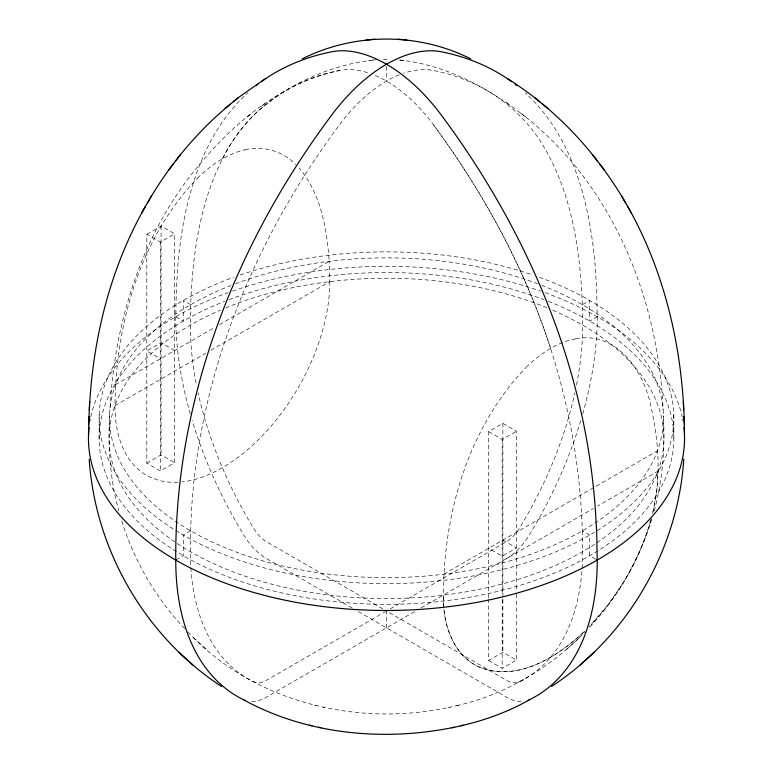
<?xml version="1.0" encoding="UTF-8"?>
<svg xmlns="http://www.w3.org/2000/svg" width="773" height="773" viewBox="0 0 773 773"><rect width="100%" height="100%" fill="white"/><g stroke="black" fill="none" stroke-linecap="round" stroke-linejoin="round"><path stroke-width="0.58" stroke-dasharray="3.87 2.9" d="M99.157 438.436L99.205 414.734M177.945 482.236A151.923 87.716 -60 0 1 157.402 479.946L149.981 477.096A151.923 87.716 -60 0 1 114.945 405.67C115.805 323.964 139.749 238.384 197.299 178.273M190.303 413.99A298.04 172.079 60 0 1 175.751 316.727L176.35 288.638L177.858 265.313A617.163 356.324 60 0 1 179.481 249.505C186.129 194.023 203.135 135.942 244.365 95.997M443.634 606.119C441.335 519.91 466.312 428.426 527.746 365.687M109.631 413.864C107.92 446.408 110.017 479.366 118.81 510.847M373.137 60.033C330.216 65.135 288.329 83.822 256.182 112.703A436.658 252.104 60 0 0 227.175 150.107C200.651 196.96 192.719 251.631 190.67 304.697L190.342 325.153A277.41 160.166 60 0 0 196.545 385.254M399.322 74.826A119.061 68.739 -60 0 0 339.328 125.033C252.124 242.094 194.381 383.823 190.67 530.819L190.342 551.651A277.41 160.166 -60 0 0 253.873 681.863A26.572 15.344 -60 0 0 266.579 680.24L385.563 611.549M110.066 407.989C114.336 326.621 138.609 244.732 187.878 179.036C225.88 129.497 276.502 83.571 339.328 70.565A119.061 68.739 60 0 1 369.475 73.28M652.518 513.639C661.427 478.226 658.818 440.726 650.711 405.439C643.638 370.789 616.033 330.525 575.701 338.835M652.943 511.871L656.77 491L658.055 471.144L597.558 506.064M651.127 518.963C640.073 558.396 619.163 595.017 591.045 624.758M650.624 520.741C644.46 542.366 635.145 563.044 623.492 582.243M654.19 510.847C662.79 479.985 665.041 447.683 663.427 415.768M651.9 518.693C639.686 559.613 617.675 597.597 588.301 628.594M222.373 158.9C244.741 113.042 289.17 79.687 339.328 70.565M623.019 583.026L608.448 604.331L589.016 626.855M456.785 705.681C505.697 694.656 550.221 667.601 585.122 631.947M245.998 94.451L247.64 92.934M566.532 649.446L579.673 637.503M247.089 117.032L252.336 113.158M261.854 106.036L266.54 102.567M528.635 95.997C569.865 135.951 586.871 194.023 593.509 249.505A617.163 356.324 -60 0 1 595.142 265.313L596.65 288.638L597.249 316.727L589.683 321.133L589.683 300.455L582.33 304.697L582.658 325.153A277.41 160.166 -60 0 1 576.455 385.254M146.802 234.267L161.064 226.035L174.63 233.871L174.63 462.737L160.369 470.97L146.802 463.133L146.802 234.267L160.369 242.104L174.63 233.871M115.535 384.683L214.556 327.51M219.542 324.641L329.211 261.322C326.902 228.624 320.911 193.656 299.035 167.915M114.945 405.67L205.686 353.28M210.903 350.275L329.8 281.623L329.211 261.322M146.802 463.133L161.064 454.901L174.63 462.737M190.67 530.819L183.317 535.061L183.317 555.739L177.645 558.995M488.623 597.771L488.623 431.614L502.885 423.382L516.451 431.218L516.451 591.335M488.623 431.614L502.189 439.451L516.451 431.218M443.789 574.194L657.465 450.833M390.249 608.844L506.421 541.767A26.572 15.344 -60 0 0 519.127 528.722A277.41 160.166 -60 0 0 574.851 392.926M414.608 611.627L266.579 697.082A47.201 27.258 -60 0 1 251.611 701.633M421.169 607.839L593.384 508.47M488.623 598.969L488.623 660.49L502.885 652.248L516.451 660.084L516.451 592.543M488.623 660.49L502.189 668.316L516.451 660.084M523.476 679.622L517.601 682.733L519.234 681.892M187.878 631.947C253.486 702.319 357.155 727.364 449.683 707.247M448.379 707.546L458.273 705.334M245.254 149.759C263.207 145.353 282.908 151.247 295.759 164.465M376.712 59.695L368.731 60.478M383.224 59.328L389.776 59.328M399.515 60.023C440.137 64.091 478.197 82.692 511.146 106.036M399.863 60.033L404.269 60.478M323.317 707.247L324.621 707.546M314.727 705.334L316.215 705.681M595.355 558.995L589.683 555.739L589.683 535.061L582.33 530.819C580.204 463.887 567.749 397.361 545.825 334.081A436.658 252.104 60 0 0 516.818 263.178C493.792 214.508 465.559 168.388 433.672 125.033A119.061 68.739 60 0 0 373.678 74.826M190.67 304.697L183.317 300.455L183.317 321.133L175.751 316.727M174.63 350.565L161.064 342.729L146.802 350.971L160.369 358.798M502.885 540.076L516.451 547.912L502.189 556.154L488.623 548.318M382.751 608.844L266.579 541.767A26.572 15.344 60 0 1 253.873 528.722A277.41 160.166 60 0 1 198.149 392.926M352.092 607.984L266.579 558.618A47.201 27.258 60 0 1 244.017 535.438A298.04 172.079 60 0 1 192.197 420.454M358.343 611.598L506.421 697.082A47.201 27.258 60 0 0 521.466 701.633M520.664 113.158C611.781 182.534 658.335 297.605 663.118 409.883M506.46 102.567L525.911 117.032M193.327 637.503L206.468 649.446M525.36 92.934L527.002 94.451M184.699 628.594C155.325 597.597 133.314 559.613 121.1 518.693M433.672 125.033C483.647 192.989 524.616 268.009 550.627 348.41M443.924 609.134C446.05 632.556 457.239 657.91 480.159 667.476C518.403 681.921 558.077 656.606 584.91 630.932C557.99 656.702 517.978 682.163 479.675 667.263C456.882 657.446 445.915 632.053 443.876 608.631M443.77 607.626L443.2 595.181M582.33 304.697C580.175 249.177 571.614 191.607 541.863 143.575C518.21 105.186 477.753 78.923 433.672 70.565A119.061 68.739 -60 0 0 403.525 73.28M582.33 530.819L582.658 551.651A277.41 160.166 60 0 1 519.127 681.863A26.572 15.344 60 0 1 506.421 680.24L386.5 611.008L386.5 627.85M673.795 414.734L673.843 438.436M502.885 423.382L502.885 652.248M502.189 439.451L502.189 594.746M502.189 599.568L502.189 668.316M386.5 66.662L386.5 81.097M161.064 226.035L161.064 454.901M160.369 242.104L160.369 470.97M541.564 285.276A276.956 159.895 0 0 1 594.534 523.311A276.956 159.895 0 0 1 178.843 523.563A276.956 159.895 0 0 1 230.972 285.459M235.446 283.739A276.956 159.895 0 0 1 537.641 283.768M575.701 338.864A109.273 63.086 -60 0 0 550.627 348.381A108.742 62.787 -60 0 0 527.756 365.706M89.91 421.469A298.04 172.07 0 0 1 90.335 419.14M90.808 416.811A298.04 172.07 0 0 1 227.929 292.706M232.393 291.121A298.04 172.07 0 0 1 540.607 291.121M545.071 292.706A298.04 172.07 0 0 1 682.192 416.811M682.665 419.14A298.04 172.07 0 0 1 683.09 421.469M597.249 316.727A298.04 172.079 -60 0 1 582.697 413.99M580.774 420.56A298.04 172.079 -60 0 1 528.983 535.438A47.201 27.258 -60 0 1 506.421 558.618M539.37 277.294A287.343 165.895 0 0 1 604.293 525.969A287.343 165.895 0 0 1 168.707 525.969A287.343 165.895 0 0 1 233.63 277.294M240.103 275.014A287.343 165.895 0 0 1 532.897 275.014M548.366 301.373A287.343 165.895 0 0 1 601.945 548.212A287.343 165.895 0 0 1 171.055 548.212A287.343 165.895 0 0 1 224.634 301.373M229.108 299.644A287.343 165.895 0 0 1 543.892 299.644M552.743 310.186A277.41 160.156 0 0 1 591.77 546.134A277.41 160.156 0 0 1 181.23 546.134A277.41 160.156 0 0 1 220.257 310.186M225.581 307.944A277.41 160.156 0 0 1 547.41 307.944M329.8 281.623A151.923 87.716 -60 0 1 294.764 393.505L287.353 404.917A151.923 87.716 -60 0 1 181.955 481.917M197.299 178.292A109.273 63.086 -60 0 1 222.373 158.861A108.742 62.787 -60 0 1 245.244 149.778"/><path stroke-width="1.16" d="M245.157 700.464A47.201 27.258 -60 0 1 244.017 699.971A298.04 172.079 -60 0 1 175.751 560.077C174.543 399.544 235.9 243.35 331.144 115.805A139.691 80.653 -60 0 1 441.856 51.888C466.757 56.922 490.923 66.604 511.513 81.629M88.508 435.257L89.001 416.55M89.31 409.97C92.731 339.202 110.114 268.25 145.401 206.459M88.644 424.986L89.668 401.545M683.805 459.133C677.882 549.951 627.715 636.575 551.535 686.453M147.421 202.951C169.016 165.383 197.183 131.478 230.654 103.911M141.459 213.348L151.266 196.226M175.394 161.219L179.935 155.296M168.417 170.369L173.113 164.253M579.924 665.147L594.041 652.306M225.165 108.413L238.451 97.524L265.236 78.73M233.243 101.794L238.451 97.524M256.163 85.668L257.921 84.296M261.487 81.629C282.077 66.604 306.243 56.922 331.144 51.888A139.691 80.653 60 0 1 441.856 115.805C522.538 224.557 579.779 353.01 593.509 488.536A617.163 356.324 60 0 1 595.142 506.228L596.65 531.293L597.249 560.077A298.04 172.079 60 0 1 528.983 699.971A47.201 27.258 60 0 1 527.843 700.464M175.751 560.077L176.698 559.536M529.109 700C507.851 711.972 484.719 720.368 460.969 725.799M302.311 58.825C354.768 32.495 418.232 32.495 470.689 58.825M243.891 700C307.509 734.621 384.046 741.751 454.389 727.248M452.06 727.78L463.616 725.19M366.112 40.051L375.011 39.143M401.776 39.52L406.888 40.051M397.989 39.143L401.834 39.539M309.384 725.19L312.031 725.799M318.611 727.248L320.94 727.78M596.302 559.536L597.249 560.077M507.764 78.73C542.25 100.664 572.774 128.772 597.606 161.219M221.465 686.453C145.285 636.575 95.118 549.951 89.195 459.133M515.079 84.296L516.837 85.668M534.549 97.524L539.757 101.794M542.346 103.911L547.835 108.413M178.959 652.306L193.076 665.147M599.887 164.253C658.693 241.224 684.163 339.434 684.491 435.257M593.065 155.296L604.583 170.369M627.599 206.459L631.541 213.348M621.734 196.226L625.579 202.951M683.999 416.55L684.356 424.986M683.332 401.545L683.69 409.97M683.921 427.295A298.04 172.07 0 0 1 386.5 610.477A298.04 172.07 0 0 1 89.079 427.295"/></g></svg>
